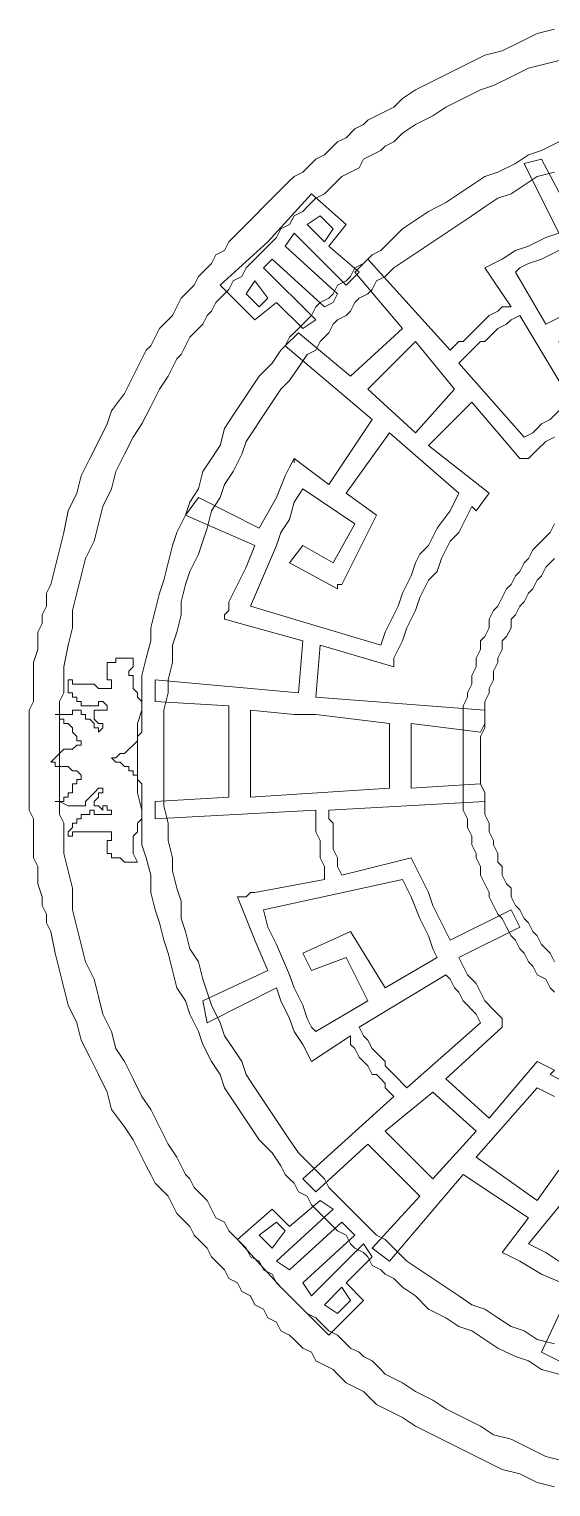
# Model space of a CAD drawing. Extents: x -66030 to 95157, y -13132 to 45879.
# Drawn here: x -11910 to -11440, y 13645 to 14958 of the extents above; entities that cross this region are included whole.
import ezdxf

# ---------------------------------------------------------------- set-up
doc = ezdxf.new("R2010")
doc.units = 0
doc.header["$LTSCALE"] = 100
doc.header["$MEASUREMENT"] = 0
doc.layers.get('0').update_dxf_attribs({"linetype": 'CONTINUOUS'})

msp = doc.modelspace()

# ---------------------------------------------------------------- linework, layer by layer
at = {"lineweight": 0}
for points in [[(-11437.2, 13645.5), (-11452.8, 13649.4), (-11468.4, 13657.2), (-11484.1, 13661.1), (-11499.7, 13668.9), (-11515.3, 13676.7), (-11530.9, 13684.6), (-11546.6, 13692.4), (-11562.2, 13700.2), (-11573.9, 13708), (-11581.7, 13711.9), (-11589.5, 13715.8), (-11597.3, 13719.7), (-11605.1, 13727.5), (-11609.1, 13731.4), (-11616.9, 13735.3), (-11624.7, 13739.2), (-11632.5, 13747), (-11636.4, 13751), (-11644.2, 13754.9), (-11652, 13758.8), (-11655.9, 13766.6), (-11663.7, 13770.5), (-11671.5, 13778.3), (-11675.5, 13782.2), (-11683.3, 13786.1), (-11687.2, 13793.9), (-11695, 13797.8), (-11698.9, 13805.6), (-11706.7, 13809.5), (-11710.6, 13817.4), (-11718.4, 13821.3), (-11722.3, 13829.1), (-11730.1, 13833), (-11734, 13840.8), (-11741.9, 13848.6), (-11745.8, 13852.5), (-11749.7, 13860.3), (-11757.5, 13868.1), (-11761.4, 13872), (-11765.3, 13879.9), (-11773.1, 13887.7), (-11777, 13891.6), (-11780.9, 13899.4), (-11784.8, 13907.2), (-11792.6, 13915), (-11796.5, 13918.9), (-11800.4, 13926.7), (-11804.4, 13934.5), (-11808.3, 13942.3), (-11816.1, 13958), (-11823.9, 13969.7), (-11835.6, 13985.3), (-11839.5, 14000.9), (-11847.3, 14016.6), (-11855.1, 14032.2), (-11862.9, 14047.8), (-11866.8, 14063.4), (-11874.7, 14079.1), (-11878.6, 14094.7), (-11882.5, 14110.3), (-11886.4, 14125.9), (-11890.3, 14145.5), (-11894.2, 14153.3), (-11894.2, 14161.1), (-11898.1, 14168.9), (-11898.1, 14176.7), (-11902, 14188.4), (-11902, 14196.2), (-11902, 14204), (-11905.9, 14211.9), (-11905.9, 14219.7), (-11905.9, 14231.4), (-11905.9, 14239.2), (-11905.9, 14247), (-11909.8, 14254.8), (-11909.8, 14266.5), (-11909.8, 14274.4), (-11909.8, 14282.2), (-11909.8, 14290), (-11909.8, 14301.7), (-11909.8, 14309.5), (-11909.8, 14317.3), (-11909.8, 14329), (-11909.8, 14336.8), (-11909.8, 14344.7), (-11905.9, 14352.5), (-11905.9, 14364.2), (-11905.9, 14372), (-11905.9, 14379.8), (-11905.9, 14387.6), (-11902, 14399.3), (-11902, 14407.2), (-11902, 14415), (-11898.1, 14422.8), (-11898.1, 14430.6), (-11894.2, 14438.4), (-11894.2, 14450.1), (-11890.3, 14457.9), (-11886.4, 14473.6), (-11882.5, 14489.2), (-11878.6, 14504.8), (-11874.7, 14524.3), (-11866.8, 14540), (-11862.9, 14555.6), (-11855.1, 14571.2), (-11847.3, 14586.8), (-11839.5, 14602.5), (-11835.6, 14614.2), (-11823.9, 14629.8), (-11816.1, 14645.4), (-11808.3, 14661), (-11804.4, 14668.9), (-11800.4, 14672.8), (-11796.5, 14680.6), (-11792.6, 14688.4), (-11784.8, 14696.2), (-11780.9, 14700.1), (-11777, 14707.9), (-11773.1, 14715.7), (-11765.3, 14723.5), (-11761.4, 14727.4), (-11757.5, 14735.3), (-11749.7, 14743.1), (-11745.8, 14747), (-11741.9, 14754.8), (-11734, 14758.7), (-11730.1, 14766.5), (-11722.3, 14774.3), (-11718.4, 14778.2), (-11710.6, 14786), (-11706.7, 14789.9), (-11698.9, 14797.8), (-11695, 14801.7), (-11687.2, 14809.5), (-11683.3, 14813.4), (-11675.5, 14821.2), (-11671.5, 14825.1), (-11663.7, 14829), (-11655.9, 14836.8), (-11652, 14840.7), (-11644.2, 14844.6), (-11636.4, 14852.4), (-11632.5, 14856.3), (-11624.7, 14860.2), (-11616.9, 14868.1), (-11609.1, 14872), (-11605.1, 14875.9), (-11597.3, 14879.8), (-11589.5, 14883.7), (-11581.7, 14887.6), (-11573.9, 14895.4), (-11562.2, 14903.2), (-11546.6, 14911), (-11530.9, 14918.8), (-11515.3, 14926.7), (-11499.7, 14934.5), (-11484.1, 14938.4), (-11468.4, 14946.2), (-11452.8, 14954), (-11437.2, 14957.9)], [(-11429.4, 13668.9), (-11445, 13672.8), (-11460.6, 13680.6), (-11476.2, 13688.5), (-11491.9, 13692.4), (-11503.6, 13700.2), (-11519.2, 13708), (-11534.8, 13715.8), (-11546.6, 13723.6), (-11562.2, 13731.4), (-11573.9, 13739.2), (-11581.7, 13743.1), (-11589.5, 13747), (-11593.4, 13751), (-11601.2, 13758.8), (-11609.1, 13762.7), (-11613, 13766.6), (-11620.8, 13770.5), (-11628.6, 13778.3), (-11632.5, 13782.2), (-11640.3, 13786.1), (-11644.2, 13790), (-11652, 13797.8), (-11659.8, 13801.7), (-11663.7, 13805.6), (-11671.5, 13813.4), (-11675.5, 13817.4), (-11683.3, 13825.2), (-11687.2, 13829.1), (-11691.1, 13836.9), (-11698.9, 13840.8), (-11702.8, 13848.6), (-11710.6, 13852.5), (-11714.5, 13860.3), (-11718.4, 13864.2), (-11726.2, 13872), (-11730.1, 13875.9), (-11734, 13883.8), (-11741.9, 13887.7), (-11745.8, 13895.5), (-11749.7, 13903.3), (-11753.6, 13907.2), (-11761.4, 13915), (-11765.3, 13922.8), (-11769.2, 13926.7), (-11773.1, 13934.5), (-11777, 13942.3), (-11784.8, 13954.1), (-11792.6, 13969.7), (-11800.4, 13985.3), (-11808.3, 13997), (-11816.1, 14012.7), (-11823.9, 14028.3), (-11831.7, 14040), (-11835.6, 14055.6), (-11843.4, 14071.2), (-11847.3, 14086.9), (-11851.2, 14102.5), (-11859, 14118.1), (-11862.9, 14133.7), (-11866.8, 14149.4), (-11870.8, 14165), (-11870.8, 14184.5), (-11874.7, 14200.1), (-11878.6, 14215.8), (-11878.6, 14223.6), (-11878.6, 14231.4), (-11878.6, 14243.1), (-11882.5, 14250.9), (-11882.5, 14258.7), (-11882.5, 14266.5), (-11882.5, 14274.4), (-11882.5, 14282.2), (-11882.5, 14293.9), (-11882.5, 14301.7), (-11882.5, 14309.5), (-11882.5, 14317.3), (-11882.5, 14325.1), (-11882.5, 14336.8), (-11882.5, 14344.7), (-11882.5, 14352.5), (-11878.6, 14360.3), (-11878.6, 14368.1), (-11878.6, 14375.9), (-11878.6, 14383.7), (-11874.7, 14403.3), (-11870.8, 14418.9), (-11870.8, 14434.5), (-11866.8, 14450.1), (-11862.9, 14465.7), (-11859, 14481.4), (-11851.2, 14497), (-11847.3, 14512.6), (-11843.4, 14528.2), (-11835.6, 14543.9), (-11831.7, 14559.5), (-11823.9, 14575.1), (-11816.1, 14590.7), (-11808.3, 14602.5), (-11800.4, 14618.1), (-11792.6, 14633.7), (-11784.8, 14645.4), (-11777, 14661), (-11773.1, 14665), (-11769.2, 14672.8), (-11765.3, 14680.6), (-11761.4, 14684.5), (-11753.6, 14692.3), (-11749.7, 14700.1), (-11745.8, 14704), (-11741.9, 14711.8), (-11734, 14719.6), (-11730.1, 14723.5), (-11726.2, 14731.4), (-11718.4, 14735.3), (-11714.5, 14743.1), (-11710.6, 14747), (-11702.8, 14754.8), (-11698.9, 14758.7), (-11691.1, 14766.5), (-11687.2, 14770.4), (-11683.3, 14778.2), (-11675.5, 14782.1), (-11671.5, 14789.9), (-11663.7, 14793.8), (-11659.8, 14797.8), (-11652, 14805.6), (-11644.2, 14809.5), (-11640.3, 14813.4), (-11632.5, 14821.2), (-11628.6, 14825.1), (-11620.8, 14829), (-11613, 14832.9), (-11609.1, 14840.7), (-11601.2, 14844.6), (-11593.4, 14848.5), (-11589.5, 14852.4), (-11581.7, 14856.3), (-11573.9, 14864.2), (-11562.2, 14872), (-11546.6, 14879.8), (-11534.8, 14887.6), (-11519.2, 14895.4), (-11503.6, 14903.2), (-11491.9, 14907.1), (-11476.2, 14914.9), (-11460.6, 14922.7), (-11445, 14926.7), (-11429.4, 14930.6)], [(-11433.3, 13747), (-11448.9, 13751), (-11460.6, 13758.8), (-11472.3, 13762.7), (-11488, 13770.5), (-11499.7, 13778.3), (-11511.4, 13786.1), (-11523.1, 13790), (-11534.8, 13797.8), (-11550.5, 13805.6), (-11562.2, 13817.4), (-11573.9, 13825.2), (-11581.7, 13833), (-11589.5, 13836.9), (-11593.4, 13840.8), (-11601.2, 13844.7), (-11605.1, 13852.5), (-11609.1, 13856.4), (-11616.9, 13860.3), (-11620.8, 13864.2), (-11624.7, 13872), (-11632.5, 13875.9), (-11636.4, 13879.9), (-11640.3, 13883.8), (-11648.1, 13891.6), (-11652, 13895.5), (-11655.9, 13899.4), (-11659.8, 13907.2), (-11667.6, 13911.1), (-11671.5, 13918.9), (-11675.5, 13922.8), (-11679.4, 13926.7), (-11683.3, 13934.5), (-11691.1, 13946.3), (-11702.8, 13958), (-11710.6, 13969.7), (-11718.4, 13981.4), (-11726.2, 13993.1), (-11734, 14004.8), (-11737.9, 14016.6), (-11745.8, 14028.3), (-11753.6, 14043.9), (-11757.5, 14055.6), (-11765.3, 14071.2), (-11769.2, 14083), (-11777, 14094.7), (-11780.9, 14110.3), (-11784.8, 14125.9), (-11788.7, 14137.6), (-11792.6, 14153.3), (-11796.5, 14165), (-11800.4, 14180.6), (-11800.4, 14196.2), (-11804.4, 14211.9), (-11808.3, 14223.6), (-11808.3, 14239.2), (-11808.3, 14254.8), (-11812.2, 14270.4), (-11812.2, 14286.1), (-11812.2, 14301.7), (-11812.2, 14317.3), (-11812.2, 14332.9), (-11808.3, 14344.7), (-11808.3, 14360.3), (-11808.3, 14375.9), (-11804.4, 14391.5), (-11800.4, 14407.2), (-11800.4, 14418.9), (-11796.5, 14434.5), (-11792.6, 14450.1), (-11788.7, 14461.8), (-11784.8, 14477.5), (-11780.9, 14493.1), (-11777, 14504.8), (-11769.2, 14520.4), (-11765.3, 14532.1), (-11757.5, 14543.9), (-11753.6, 14559.5), (-11745.8, 14571.2), (-11737.9, 14582.9), (-11734, 14598.5), (-11726.2, 14610.3), (-11718.4, 14622), (-11710.6, 14633.7), (-11702.8, 14645.4), (-11691.1, 14657.1), (-11683.3, 14668.9), (-11679.4, 14672.8), (-11675.5, 14680.6), (-11671.5, 14684.5), (-11667.6, 14688.4), (-11659.8, 14696.2), (-11655.9, 14700.1), (-11652, 14707.9), (-11648.1, 14711.8), (-11640.3, 14715.7), (-11636.4, 14719.6), (-11632.5, 14727.4), (-11624.7, 14731.4), (-11620.8, 14735.3), (-11616.9, 14743.1), (-11609.1, 14747), (-11605.1, 14750.9), (-11601.2, 14754.8), (-11593.4, 14758.7), (-11589.5, 14762.6), (-11581.7, 14770.4), (-11573.9, 14778.2), (-11562.2, 14786), (-11550.5, 14793.8), (-11534.8, 14801.7), (-11523.1, 14809.5), (-11511.4, 14817.3), (-11499.7, 14825.1), (-11488, 14829), (-11472.3, 14836.8), (-11460.6, 14844.6), (-11448.9, 14848.5), (-11433.3, 14856.3)], [(-11433.3, 13758.8), (-11448.9, 13766.6), (-11421.6, 13825.2), (-11448.9, 13836.9), (-11468.4, 13848.6), (-11468.4, 13848.6), (-11476.2, 13852.5), (-11484.1, 13856.4), (-11484.1, 13856.4), (-11484.1, 13856.4), (-11460.6, 13887.7), (-11519.2, 13926.7), (-11585.6, 13848.6), (-11601.2, 13860.3), (-11558.3, 13907.2), (-11605.1, 13954.1), (-11652, 13911.1), (-11663.7, 13922.8), (-11581.7, 13997), (-11585.6, 14000.9), (-11589.5, 14004.8), (-11589.5, 14008.7), (-11593.4, 14012.7), (-11597.3, 14016.6), (-11601.2, 14016.6), (-11605.1, 14024.4), (-11613, 14032.2), (-11616.9, 14040), (-11620.8, 14043.9), (-11620.8, 14051.7), (-11655.9, 14028.3), (-11663.7, 14043.9), (-11663.7, 14043.9), (-11671.5, 14055.6), (-11675.5, 14067.3), (-11683.3, 14083), (-11687.2, 14094.7), (-11749.7, 14063.4), (-11753.6, 14083), (-11695, 14110.3), (-11706.7, 14137.6), (-11714.5, 14157.2), (-11722.3, 14176.7), (-11714.5, 14176.7), (-11710.6, 14180.6), (-11706.7, 14180.6), (-11706.7, 14180.6), (-11644.2, 14192.3), (-11644.2, 14204), (-11648.1, 14211.9), (-11648.1, 14219.7), (-11648.1, 14227.5), (-11652, 14235.3), (-11652, 14243.1), (-11652, 14247), (-11652, 14254.8), (-11796.5, 14247), (-11796.5, 14262.6), (-11730.1, 14266.5), (-11730.1, 14297.8), (-11730.1, 14348.6), (-11796.5, 14352.5), (-11796.5, 14372), (-11667.6, 14360.3), (-11663.7, 14407.2), (-11734, 14426.7), (-11734, 14430.6), (-11734, 14430.6), (-11730.1, 14434.5), (-11730.1, 14442.3), (-11722.3, 14457.9), (-11714.5, 14473.6), (-11706.7, 14493.1), (-11769.2, 14520.4), (-11757.5, 14536.1), (-11702.8, 14508.7), (-11687.2, 14536.1), (-11679.4, 14555.6), (-11679.4, 14555.6), (-11675.5, 14563.4), (-11671.5, 14571.2), (-11671.5, 14567.3), (-11671.5, 14571.2), (-11640.3, 14547.8), (-11601.2, 14606.4), (-11679.4, 14672.8), (-11667.6, 14684.5), (-11620.8, 14645.4), (-11573.9, 14688.4), (-11616.9, 14739.2), (-11605.1, 14750.9), (-11530.9, 14668.9), (-11527, 14672.8), (-11523.1, 14676.7), (-11519.2, 14676.7), (-11515.3, 14680.6), (-11511.4, 14684.5), (-11507.5, 14688.4), (-11503.6, 14692.3), (-11495.8, 14700.1), (-11488, 14704), (-11484.1, 14707.9), (-11476.2, 14707.9), (-11499.7, 14743.1), (-11484.1, 14750.9), (-11484.1, 14750.9), (-11472.3, 14758.7), (-11460.6, 14762.6), (-11445, 14770.4), (-11433.3, 14774.3), (-11464.5, 14836.8), (-11448.9, 14840.7), (-11417.7, 14782.1)], [(-11437.2, 13774.4), (-11452.8, 13778.3), (-11464.5, 13786.1), (-11476.2, 13790), (-11488, 13797.8), (-11499.7, 13805.6), (-11511.4, 13809.5), (-11523.1, 13817.4), (-11534.8, 13825.2), (-11546.6, 13833), (-11558.3, 13840.8), (-11570, 13848.6), (-11581.7, 13860.3), (-11585.6, 13864.2), (-11589.5, 13868.1), (-11597.3, 13872), (-11601.2, 13875.9), (-11605.1, 13879.9), (-11613, 13887.7), (-11616.9, 13891.6), (-11620.8, 13895.5), (-11624.7, 13899.4), (-11632.5, 13907.2), (-11636.4, 13911.1), (-11640.3, 13915), (-11644.2, 13922.8), (-11648.1, 13926.7), (-11652, 13930.6), (-11659.8, 13938.4), (-11667.6, 13946.3), (-11675.5, 13958), (-11683.3, 13969.7), (-11691.1, 13981.4), (-11698.9, 13993.1), (-11706.7, 14004.8), (-11714.5, 14016.6), (-11718.4, 14028.3), (-11726.2, 14040), (-11734, 14051.7), (-11737.9, 14063.4), (-11745.8, 14079.1), (-11749.7, 14090.8), (-11753.6, 14102.5), (-11757.5, 14118.1), (-11765.3, 14129.8), (-11769.2, 14145.5), (-11773.1, 14157.2), (-11773.1, 14172.8), (-11777, 14184.5), (-11780.9, 14200.1), (-11780.9, 14211.9), (-11784.8, 14227.5), (-11784.8, 14243.1), (-11788.7, 14258.7), (-11788.7, 14270.4), (-11788.7, 14286.1), (-11788.7, 14301.7), (-11788.7, 14317.3), (-11788.7, 14329), (-11788.7, 14344.7), (-11784.8, 14360.3), (-11784.8, 14372), (-11780.9, 14387.6), (-11780.9, 14403.3), (-11777, 14415), (-11773.1, 14430.6), (-11773.1, 14442.3), (-11769.2, 14457.9), (-11765.3, 14469.7), (-11757.5, 14485.3), (-11753.6, 14497), (-11749.7, 14508.7), (-11745.8, 14524.3), (-11737.9, 14536.1), (-11734, 14547.8), (-11726.2, 14559.5), (-11718.4, 14575.1), (-11714.5, 14586.8), (-11706.7, 14598.5), (-11698.9, 14610.3), (-11691.1, 14622), (-11683.3, 14633.7), (-11675.5, 14641.5), (-11667.6, 14653.2), (-11659.8, 14665), (-11652, 14668.9), (-11648.1, 14676.7), (-11644.2, 14680.6), (-11640.3, 14684.5), (-11636.4, 14692.3), (-11632.5, 14696.2), (-11624.7, 14700.1), (-11620.8, 14704), (-11616.9, 14711.8), (-11613, 14715.7), (-11605.1, 14719.6), (-11601.2, 14723.5), (-11597.3, 14731.4), (-11589.5, 14735.3), (-11585.6, 14739.2), (-11581.7, 14743.1), (-11570, 14750.9), (-11558.3, 14758.7), (-11546.6, 14766.5), (-11534.8, 14774.3), (-11523.1, 14782.1), (-11511.4, 14789.9), (-11499.7, 14797.8), (-11488, 14805.6), (-11476.2, 14809.5), (-11464.5, 14817.3), (-11452.8, 14825.1), (-11437.2, 14829)], [(-11437.2, 14590.7), (-11445, 14586.8), (-11452.8, 14579), (-11456.7, 14575.1), (-11460.6, 14571.2), (-11464.5, 14571.2), (-11464.5, 14571.2), (-11464.5, 14571.2), (-11468.4, 14571.2), (-11511.4, 14622), (-11550.5, 14582.9), (-11495.8, 14540), (-11507.5, 14524.3), (-11511.4, 14528.2), (-11519.2, 14512.6), (-11523.1, 14504.8), (-11530.9, 14497), (-11534.8, 14489.2), (-11538.7, 14481.4), (-11542.7, 14469.7), (-11550.5, 14461.8), (-11554.4, 14454), (-11558.3, 14446.2), (-11562.2, 14434.5), (-11566.1, 14426.7), (-11570, 14418.9), (-11573.9, 14407.2), (-11577.8, 14399.3), (-11581.7, 14391.5), (-11581.7, 14383.7), (-11648.1, 14403.3), (-11652, 14356.4), (-11499.7, 14344.7), (-11499.7, 14332.9), (-11503.6, 14325.1), (-11566.1, 14332.9), (-11566.1, 14274.4), (-11503.6, 14278.3), (-11499.7, 14270.4), (-11499.7, 14262.6), (-11640.3, 14254.8), (-11640.3, 14247), (-11636.4, 14243.1), (-11636.4, 14235.3), (-11636.4, 14227.5), (-11636.4, 14219.7), (-11632.5, 14211.9), (-11632.5, 14204), (-11628.6, 14196.2), (-11566.1, 14211.9), (-11558.3, 14196.2), (-11558.3, 14196.2), (-11550.5, 14180.6), (-11546.6, 14168.9), (-11538.7, 14153.3), (-11530.9, 14137.6), (-11476.2, 14165), (-11468.4, 14149.4), (-11523.1, 14122), (-11519.2, 14114.2), (-11515.3, 14106.4), (-11507.5, 14098.6), (-11503.6, 14090.8), (-11499.7, 14083), (-11491.9, 14075.1), (-11488, 14071.2), (-11484.1, 14067.3), (-11484.1, 14063.4), (-11484.1, 14063.4), (-11484.1, 14059.5), (-11484.1, 14059.5), (-11534.8, 14012.7), (-11495.8, 13977.5), (-11452.8, 14028.3), (-11437.2, 14020.5), (-11441.1, 14016.6), (-11425.5, 14008.7)], [(-11437.2, 14090.8), (-11441.1, 14094.7), (-11445, 14102.5), (-11452.8, 14106.4), (-11456.7, 14114.2), (-11460.6, 14118.1), (-11464.5, 14125.9), (-11468.4, 14129.8), (-11472.3, 14137.6), (-11476.2, 14141.6), (-11480.2, 14149.4), (-11484.1, 14157.2), (-11488, 14161.1), (-11491.9, 14168.9), (-11495.8, 14176.7), (-11495.8, 14180.6), (-11499.7, 14188.4), (-11503.6, 14196.2), (-11503.6, 14204), (-11507.5, 14211.9), (-11507.5, 14215.8), (-11511.4, 14223.6), (-11511.4, 14231.4), (-11515.3, 14239.2), (-11515.3, 14247), (-11519.2, 14254.8), (-11519.2, 14262.6), (-11519.2, 14270.4), (-11519.2, 14278.3), (-11519.2, 14286.1), (-11519.2, 14293.9), (-11519.2, 14301.7), (-11519.2, 14309.5), (-11519.2, 14317.3), (-11519.2, 14325.1), (-11519.2, 14332.9), (-11519.2, 14340.8), (-11519.2, 14348.6), (-11515.3, 14356.4), (-11515.3, 14360.3), (-11511.4, 14368.1), (-11511.4, 14375.9), (-11507.5, 14383.7), (-11507.5, 14391.5), (-11503.6, 14399.3), (-11503.6, 14407.2), (-11499.7, 14411.1), (-11495.8, 14418.9), (-11495.8, 14426.7), (-11491.9, 14434.5), (-11488, 14438.4), (-11484.1, 14446.2), (-11480.2, 14454), (-11476.2, 14457.9), (-11472.3, 14465.7), (-11468.4, 14469.7), (-11464.5, 14477.5), (-11460.6, 14481.4), (-11456.7, 14489.2), (-11452.8, 14493.1), (-11445, 14500.9), (-11441.1, 14504.8), (-11437.2, 14512.6)], [(-11437.2, 14118.1), (-11441.1, 14125.9), (-11445, 14129.8), (-11448.9, 14133.7), (-11452.8, 14141.6), (-11456.7, 14145.5), (-11460.6, 14153.3), (-11464.5, 14157.2), (-11468.4, 14165), (-11472.3, 14168.9), (-11476.2, 14176.7), (-11476.2, 14184.5), (-11480.2, 14188.4), (-11484.1, 14196.2), (-11484.1, 14204), (-11488, 14208), (-11488, 14215.8), (-11491.9, 14223.6), (-11491.9, 14227.5), (-11495.8, 14235.3), (-11495.8, 14243.1), (-11499.7, 14250.9), (-11499.7, 14258.7), (-11499.7, 14262.6), (-11499.7, 14270.4), (-11503.6, 14278.3), (-11503.6, 14286.1), (-11503.6, 14293.9), (-11503.6, 14301.7), (-11503.6, 14309.5), (-11503.6, 14317.3), (-11503.6, 14321.2), (-11499.7, 14329), (-11499.7, 14336.8), (-11499.7, 14344.7), (-11499.7, 14352.5), (-11495.8, 14360.3), (-11495.8, 14364.2), (-11491.9, 14372), (-11491.9, 14379.8), (-11488, 14387.6), (-11488, 14391.5), (-11484.1, 14399.3), (-11484.1, 14407.2), (-11480.2, 14411.1), (-11476.2, 14418.9), (-11476.2, 14426.7), (-11472.3, 14430.6), (-11468.4, 14438.4), (-11464.5, 14442.3), (-11460.6, 14450.1), (-11456.7, 14454), (-11452.8, 14461.8), (-11448.9, 14465.7), (-11445, 14473.6), (-11441.1, 14477.5), (-11437.2, 14481.4)], [(-11433.3, 13930.6), (-11452.8, 13903.3), (-11507.5, 13942.3), (-11452.8, 14004.8), (-11437.2, 13997)], [(-11433.3, 13848.6), (-11445, 13856.4), (-11460.6, 13864.2), (-11425.5, 13907.2)]]:
    msp.add_lwpolyline(points, dxfattribs=at)
for points in [[(-11636.4, 14711.8), (-11644.2, 14707.9), (-11691.1, 14750.9), (-11698.9, 14743.1), (-11652, 14696.2), (-11663.7, 14688.4), (-11687.2, 14711.8), (-11706.7, 14696.2), (-11737.9, 14727.4), (-11695, 14766.5), (-11655.9, 14809.5), (-11624.7, 14782.1), (-11640.3, 14762.6), (-11613, 14739.2), (-11624.7, 14727.4), (-11671.5, 14774.3), (-11679.4, 14762.6), (-11632.5, 14719.6), (-11636.4, 14711.8)], [(-11644.2, 14766.5), (-11659.8, 14782.1), (-11648.1, 14789.9), (-11636.4, 14778.2), (-11644.2, 14766.5)], [(-11402, 14750.9), (-11417.7, 14743.1), (-11405.9, 14711.8), (-11445, 14692.3), (-11472.3, 14739.2), (-11468.4, 14743.1), (-11460.6, 14747), (-11448.9, 14750.9), (-11433.3, 14758.7), (-11421.6, 14762.6), (-11394.2, 14774.3), (-11378.6, 14782.1), (-11366.9, 14786), (-11335.6, 14661), (-11351.3, 14657.1), (-11370.8, 14649.3), (-11378.6, 14645.4), (-11386.4, 14637.6), (-11398.1, 14633.7), (-11405.9, 14629.8), (-11433.3, 14676.7), (-11382.5, 14707.9), (-11382.5, 14707.9), (-11402, 14750.9)], [(-11695, 14715.7), (-11706.7, 14731.4), (-11714.5, 14719.6), (-11702.8, 14707.9), (-11695, 14715.7)], [(-11464.5, 14590.7), (-11456.7, 14594.6), (-11452.8, 14598.5), (-11448.9, 14602.5), (-11441.1, 14606.4), (-11437.2, 14610.3), (-11433.3, 14614.2), (-11425.5, 14618.1), (-11421.6, 14622), (-11468.4, 14700.1), (-11476.2, 14696.2), (-11480.2, 14692.3), (-11488, 14688.4), (-11491.9, 14684.5), (-11495.8, 14680.6), (-11499.7, 14676.7), (-11503.6, 14676.7), (-11507.5, 14672.8), (-11511.4, 14668.9), (-11515.3, 14665), (-11519.2, 14661), (-11523.1, 14657.1), (-11464.5, 14590.7)], [(-11562.2, 14594.6), (-11605.1, 14633.7), (-11562.2, 14676.7), (-11527, 14633.7), (-11562.2, 14594.6)], [(-11663.7, 14493.1), (-11675.5, 14477.5), (-11632.5, 14454), (-11632.5, 14457.9), (-11628.6, 14457.9), (-11597.3, 14520.4), (-11597.3, 14520.4), (-11624.7, 14540), (-11585.6, 14594.6), (-11523.1, 14540), (-11530.9, 14524.3), (-11542.7, 14508.7), (-11546.6, 14500.9), (-11550.5, 14493.1), (-11558.3, 14485.3), (-11562.2, 14477.5), (-11566.1, 14465.7), (-11570, 14457.9), (-11573.9, 14450.1), (-11577.8, 14438.4), (-11581.7, 14430.6), (-11585.6, 14422.8), (-11589.5, 14415), (-11593.4, 14403.3), (-11710.6, 14438.4), (-11698.9, 14465.7), (-11687.2, 14493.1), (-11683.3, 14504.8), (-11675.5, 14516.5), (-11671.5, 14532.1), (-11663.7, 14543.9), (-11616.9, 14512.6), (-11636.4, 14477.5), (-11663.7, 14493.1)], [(-11835.6, 14301.7), (-11831.7, 14297.8), (-11827.8, 14297.8), (-11823.9, 14293.9), (-11820, 14293.9), (-11820, 14293.9), (-11820, 14290), (-11816.1, 14290), (-11816.1, 14290), (-11816.1, 14286.1), (-11812.2, 14286.1), (-11812.2, 14282.2), (-11812.2, 14282.2), (-11812.2, 14282.2), (-11808.3, 14278.3), (-11808.3, 14274.4), (-11808.3, 14270.4), (-11808.3, 14266.5), (-11808.3, 14266.5), (-11808.3, 14262.6), (-11808.3, 14258.7), (-11808.3, 14258.7), (-11808.3, 14254.8), (-11808.3, 14254.8), (-11808.3, 14250.9), (-11808.3, 14247), (-11812.2, 14243.1), (-11812.2, 14239.2), (-11812.2, 14235.3), (-11816.1, 14231.4), (-11816.1, 14231.4), (-11816.1, 14227.5), (-11816.1, 14227.5), (-11816.1, 14223.6), (-11816.1, 14223.6), (-11816.1, 14219.7), (-11816.1, 14219.7), (-11816.1, 14215.8), (-11812.2, 14208), (-11816.1, 14208), (-11816.1, 14208), (-11820, 14208), (-11823.9, 14208), (-11823.9, 14208), (-11827.8, 14211.9), (-11827.8, 14211.9), (-11831.7, 14211.9), (-11835.6, 14211.9), (-11835.6, 14215.8), (-11835.6, 14215.8), (-11839.5, 14215.8), (-11839.5, 14219.7), (-11839.5, 14219.7), (-11839.5, 14223.6), (-11839.5, 14223.6), (-11839.5, 14223.6), (-11839.5, 14223.6), (-11839.5, 14227.5), (-11835.6, 14227.5), (-11835.6, 14227.5), (-11835.6, 14231.4), (-11835.6, 14231.4), (-11835.6, 14231.4), (-11835.6, 14231.4), (-11835.6, 14235.3), (-11835.6, 14235.3), (-11835.6, 14235.3), (-11835.6, 14235.3), (-11835.6, 14235.3), (-11839.5, 14235.3), (-11839.5, 14235.3), (-11843.4, 14235.3), (-11847.3, 14235.3), (-11851.2, 14235.3), (-11855.1, 14235.3), (-11859, 14235.3), (-11862.9, 14235.3), (-11866.8, 14235.3), (-11866.8, 14235.3), (-11866.8, 14235.3), (-11870.8, 14235.3), (-11870.8, 14231.4), (-11870.8, 14231.4), (-11870.8, 14231.4), (-11870.8, 14231.4), (-11870.8, 14231.4), (-11870.8, 14231.4), (-11870.8, 14231.4), (-11874.7, 14231.4), (-11874.7, 14231.4), (-11874.7, 14231.4), (-11874.7, 14235.3), (-11874.7, 14235.3), (-11870.8, 14239.2), (-11870.8, 14243.1), (-11870.8, 14243.1), (-11866.8, 14243.1), (-11866.8, 14247), (-11866.8, 14247), (-11862.9, 14247), (-11862.9, 14250.9), (-11862.9, 14250.9), (-11859, 14250.9), (-11859, 14250.9), (-11855.1, 14250.9), (-11855.1, 14254.8), (-11851.2, 14254.8), (-11851.2, 14250.9), (-11847.3, 14250.9), (-11847.3, 14250.9), (-11843.4, 14250.9), (-11843.4, 14250.9), (-11839.5, 14250.9), (-11839.5, 14250.9), (-11839.5, 14250.9), (-11839.5, 14250.9), (-11835.6, 14250.9), (-11835.6, 14254.8), (-11835.6, 14254.8), (-11835.6, 14254.8), (-11839.5, 14254.8), (-11839.5, 14258.7), (-11839.5, 14258.7), (-11843.4, 14258.7), (-11843.4, 14258.7), (-11843.4, 14254.8), (-11847.3, 14258.7), (-11847.3, 14258.7), (-11847.3, 14258.7), (-11847.3, 14258.7), (-11851.2, 14258.7), (-11851.2, 14258.7), (-11851.2, 14258.7), (-11851.2, 14258.7), (-11851.2, 14262.6), (-11851.2, 14262.6), (-11847.3, 14266.5), (-11847.3, 14266.5), (-11847.3, 14266.5), (-11847.3, 14266.5), (-11847.3, 14270.4), (-11843.4, 14270.4), (-11843.4, 14270.4), (-11843.4, 14270.4), (-11843.4, 14274.4), (-11843.4, 14274.4), (-11843.4, 14274.4), (-11843.4, 14274.4), (-11847.3, 14274.4), (-11847.3, 14274.4), (-11847.3, 14274.4), (-11847.3, 14274.4), (-11851.2, 14270.4), (-11851.2, 14270.4), (-11851.2, 14270.4), (-11855.1, 14266.5), (-11859, 14262.6), (-11859, 14262.6), (-11859, 14262.6), (-11859, 14258.7), (-11862.9, 14258.7), (-11862.9, 14258.7), (-11862.9, 14258.7), (-11866.8, 14258.7), (-11866.8, 14258.7), (-11870.8, 14258.7), (-11870.8, 14258.7), (-11874.7, 14258.7), (-11882.5, 14262.6), (-11886.4, 14262.6), (-11886.4, 14262.6), (-11886.4, 14262.6), (-11886.4, 14262.6), (-11886.4, 14262.6), (-11886.4, 14262.6), (-11882.5, 14262.6), (-11882.5, 14262.6), (-11878.6, 14262.6), (-11878.6, 14266.5), (-11878.6, 14266.5), (-11874.7, 14266.5), (-11874.7, 14270.4), (-11870.8, 14270.4), (-11870.8, 14278.3), (-11866.8, 14278.3), (-11866.8, 14282.2), (-11862.9, 14282.2), (-11862.9, 14286.1), (-11862.9, 14286.1), (-11862.9, 14286.1), (-11866.8, 14290), (-11870.8, 14290), (-11874.7, 14293.9), (-11878.6, 14293.9), (-11882.5, 14293.9), (-11886.4, 14293.9), (-11886.4, 14297.8), (-11890.3, 14297.8), (-11890.3, 14297.8), (-11890.3, 14297.8), (-11890.3, 14297.8), (-11890.3, 14297.8), (-11890.3, 14297.8), (-11886.4, 14301.7), (-11886.4, 14301.7), (-11882.5, 14305.6), (-11878.6, 14309.5), (-11870.8, 14309.5), (-11870.8, 14309.5), (-11866.8, 14313.4), (-11862.9, 14313.4), (-11862.9, 14313.4), (-11862.9, 14317.3), (-11862.9, 14317.3), (-11862.9, 14317.3), (-11862.9, 14317.3), (-11866.8, 14317.3), (-11866.8, 14321.2), (-11870.8, 14325.1), (-11870.8, 14329), (-11874.7, 14332.9), (-11874.7, 14332.9), (-11878.6, 14332.9), (-11878.6, 14336.8), (-11882.5, 14336.8), (-11882.5, 14336.8), (-11882.5, 14340.8), (-11886.4, 14340.8), (-11886.4, 14340.8), (-11886.4, 14340.8), (-11886.4, 14340.8), (-11886.4, 14340.8), (-11886.4, 14340.8), (-11886.4, 14340.8), (-11878.6, 14340.8), (-11870.8, 14340.8), (-11870.8, 14344.7), (-11866.8, 14344.7), (-11866.8, 14344.7), (-11862.9, 14344.7), (-11862.9, 14340.8), (-11862.9, 14340.8), (-11862.9, 14340.8), (-11859, 14340.8), (-11859, 14340.8), (-11859, 14336.8), (-11855.1, 14336.8), (-11851.2, 14332.9), (-11851.2, 14329), (-11851.2, 14329), (-11847.3, 14329), (-11847.3, 14329), (-11847.3, 14329), (-11847.3, 14325.1), (-11843.4, 14329), (-11843.4, 14329), (-11843.4, 14329), (-11843.4, 14329), (-11843.4, 14329), (-11843.4, 14329), (-11843.4, 14332.9), (-11847.3, 14332.9), (-11847.3, 14332.9), (-11847.3, 14332.9), (-11847.3, 14332.9), (-11851.2, 14336.8), (-11851.2, 14336.8), (-11851.2, 14340.8), (-11851.2, 14340.8), (-11851.2, 14340.8), (-11851.2, 14340.8), (-11851.2, 14344.7), (-11851.2, 14344.7), (-11847.3, 14344.7), (-11847.3, 14344.7), (-11847.3, 14344.7), (-11847.3, 14344.7), (-11843.4, 14344.7), (-11843.4, 14344.7), (-11839.5, 14344.7), (-11839.5, 14344.7), (-11839.5, 14344.7), (-11839.5, 14344.7), (-11839.5, 14348.6), (-11839.5, 14348.6), (-11839.5, 14348.6), (-11839.5, 14348.6), (-11839.5, 14348.6), (-11839.5, 14348.6), (-11843.4, 14352.5), (-11843.4, 14352.5), (-11847.3, 14352.5), (-11847.3, 14348.6), (-11851.2, 14348.6), (-11851.2, 14348.6), (-11855.1, 14348.6), (-11855.1, 14348.6), (-11855.1, 14348.6), (-11859, 14348.6), (-11859, 14348.6), (-11862.9, 14348.6), (-11862.9, 14352.5), (-11866.8, 14352.5), (-11866.8, 14352.5), (-11866.8, 14356.4), (-11870.8, 14356.4), (-11870.8, 14356.4), (-11870.8, 14360.3), (-11874.7, 14360.3), (-11874.7, 14364.2), (-11874.7, 14368.1), (-11874.7, 14368.1), (-11874.7, 14368.1), (-11874.7, 14372), (-11874.7, 14372), (-11874.7, 14372), (-11874.7, 14372), (-11870.8, 14372), (-11870.8, 14368.1), (-11870.8, 14368.1), (-11870.8, 14368.1), (-11870.8, 14368.1), (-11870.8, 14368.1), (-11866.8, 14368.1), (-11866.8, 14368.1), (-11862.9, 14368.1), (-11859, 14368.1), (-11855.1, 14368.1), (-11851.2, 14368.1), (-11851.2, 14368.1), (-11847.3, 14364.2), (-11839.5, 14364.2), (-11839.5, 14364.2), (-11839.5, 14364.2), (-11835.6, 14364.2), (-11835.6, 14364.2), (-11835.6, 14368.1), (-11835.6, 14368.1), (-11835.6, 14368.1), (-11835.6, 14368.1), (-11835.6, 14372), (-11835.6, 14372), (-11839.5, 14372), (-11839.5, 14375.9), (-11839.5, 14375.9), (-11839.5, 14375.9), (-11839.5, 14375.9), (-11839.5, 14379.8), (-11839.5, 14379.8), (-11839.5, 14379.8), (-11839.5, 14383.7), (-11839.5, 14383.7), (-11839.5, 14383.7), (-11839.5, 14387.6), (-11835.6, 14387.6), (-11831.7, 14387.6), (-11831.7, 14391.5), (-11827.8, 14391.5), (-11827.8, 14391.5), (-11823.9, 14391.5), (-11820, 14391.5), (-11820, 14391.5), (-11816.1, 14391.5), (-11816.1, 14391.5), (-11816.1, 14383.7), (-11816.1, 14383.7), (-11820, 14379.8), (-11820, 14379.8), (-11820, 14375.9), (-11816.1, 14375.9), (-11816.1, 14372), (-11816.1, 14372), (-11816.1, 14368.1), (-11816.1, 14364.2), (-11812.2, 14360.3), (-11812.2, 14360.3), (-11812.2, 14356.4), (-11808.3, 14352.5), (-11808.3, 14348.6), (-11808.3, 14344.7), (-11808.3, 14344.7), (-11808.3, 14340.8), (-11808.3, 14340.8), (-11808.3, 14336.8), (-11808.3, 14332.9), (-11808.3, 14332.9), (-11808.3, 14329), (-11808.3, 14325.1), (-11812.2, 14321.2), (-11812.2, 14321.2), (-11812.2, 14317.3), (-11812.2, 14317.3), (-11816.1, 14313.4), (-11816.1, 14313.4), (-11816.1, 14313.4), (-11820, 14309.5), (-11820, 14309.5), (-11820, 14309.5), (-11823.9, 14305.6), (-11827.8, 14305.6), (-11831.7, 14301.7), (-11835.6, 14301.7)], [(-11671.5, 14340.8), (-11671.5, 14340.8), (-11652, 14340.8), (-11652, 14340.8), (-11585.6, 14332.9), (-11585.6, 14274.4), (-11710.6, 14266.5), (-11710.6, 14290), (-11710.6, 14344.7), (-11671.5, 14340.8)], [(-11663.7, 14125.9), (-11655.9, 14110.3), (-11624.7, 14122), (-11605.1, 14083), (-11652, 14055.6), (-11655.9, 14059.5), (-11659.8, 14067.3), (-11663.7, 14079.1), (-11671.5, 14094.7), (-11675.5, 14106.4), (-11687.2, 14133.7), (-11695, 14149.4), (-11698.9, 14165), (-11573.9, 14192.3), (-11566.1, 14176.7), (-11558.3, 14157.2), (-11554.4, 14149.4), (-11550.5, 14141.6), (-11546.6, 14129.8), (-11542.7, 14122), (-11589.5, 14094.7), (-11620.8, 14145.5), (-11620.8, 14145.5), (-11663.7, 14125.9)], [(-11570, 14004.8), (-11573.9, 14008.7), (-11577.8, 14012.7), (-11581.7, 14016.6), (-11585.6, 14020.5), (-11589.5, 14024.4), (-11589.5, 14028.3), (-11593.4, 14032.2), (-11597.3, 14036.1), (-11601.2, 14040), (-11605.1, 14047.8), (-11609.1, 14051.7), (-11613, 14059.5), (-11534.8, 14106.4), (-11530.9, 14102.5), (-11527, 14094.7), (-11523.1, 14090.8), (-11519.2, 14083), (-11515.3, 14079.1), (-11511.4, 14075.1), (-11507.5, 14071.2), (-11503.6, 14063.4), (-11570, 14004.8)], [(-11507.5, 13965.8), (-11546.6, 13922.8), (-11589.5, 13965.8), (-11546.6, 14000.9), (-11507.5, 13965.8)], [(-11624.7, 13879.9), (-11628.6, 13883.8), (-11675.5, 13840.8), (-11687.2, 13848.6), (-11636.4, 13895.5), (-11648.1, 13903.3), (-11675.5, 13879.9), (-11691.1, 13895.5), (-11722.3, 13868.1), (-11683.3, 13825.2), (-11640.3, 13782.2), (-11609.1, 13813.4), (-11624.7, 13829.1), (-11601.2, 13852.5), (-11609.1, 13864.2), (-11655.9, 13817.4), (-11663.7, 13829.1), (-11616.9, 13872), (-11624.7, 13879.9)], [(-11679.4, 13875.9), (-11691.1, 13860.3), (-11702.8, 13872), (-11687.2, 13883.8), (-11679.4, 13875.9)], [(-11628.6, 13825.2), (-11644.2, 13809.5), (-11632.5, 13801.7), (-11620.8, 13813.4), (-11628.6, 13825.2)]]:
    msp.add_lwpolyline(points, close=True, dxfattribs=at)

doc.saveas('drawing.dxf')
